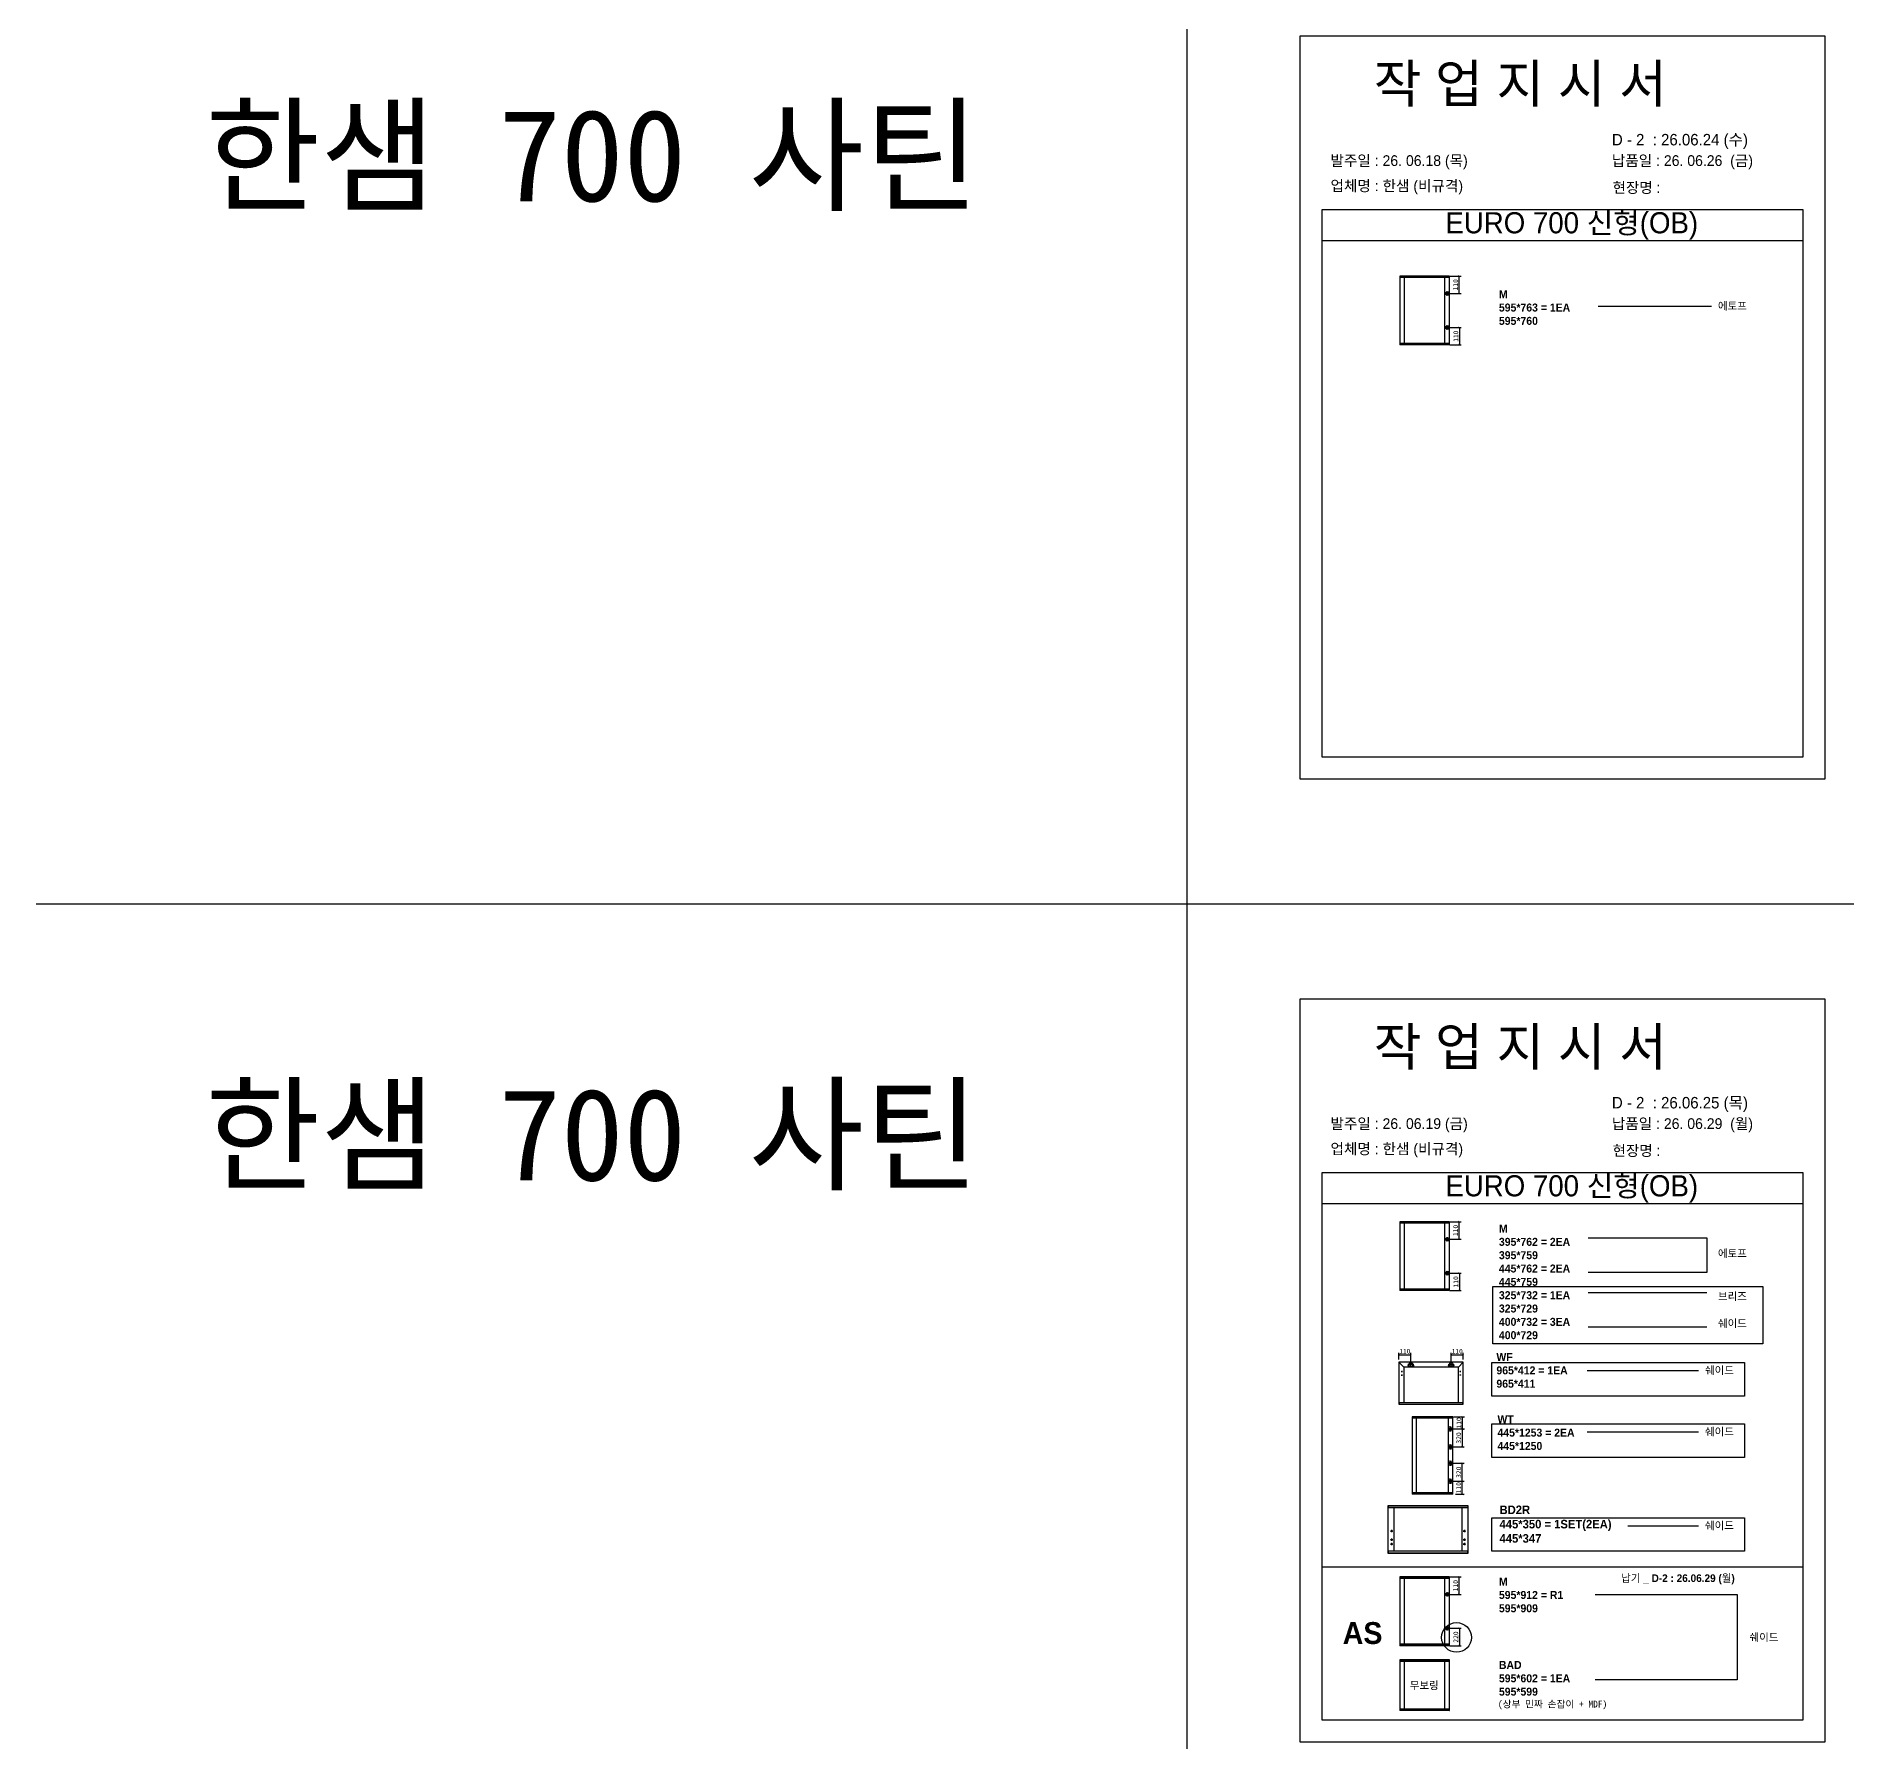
# Model space of a CAD drawing. Header units: millimetres. Extents: x -44117 to 256353, y -2095463 to 65325.
# Drawn here: x 104303 to 113737, y -1039553 to -1030664 of the extents above; entities that cross this region are included whole.
import ezdxf

# ---------------------------------------------------------------- set-up
doc = ezdxf.new("R2010")
doc.units = ezdxf.units.MM
doc.header["$LTSCALE"] = 10
doc.layers.add('Layer1', color=7, linetype='Continuous', lineweight=70)
doc.dimstyles.new('ISO-25', dxfattribs={"dimtxt": 2.5, "dimasz": 2.5, "dimexe": 1, "dimexo": 1, "dimtad": 1, "dimtxsty": 'Standard', "dimblk": 'ARCHTICK', "dimcen": 2.5, "dimadec": 0, "dimazin": 0, "dimtfac": 1, "dimtmove": 0, "dimatfit": 3, "dimfxl": 0, "dimarcsym": 0})

# ---------------------------------------------------------------- blocks, each defined once
blk = doc.blocks.new('_ArchTick')
at = {"color": 0, "linetype": 'ByBlock', "const_width": 0.15}
blk.add_lwpolyline([(-0.5, -0.5), (0.5, 0.5)], dxfattribs=at)
blk = doc.blocks.new('*D6993')
at = {"color": 0, "lineweight": -2}
for p, q in [((111669.8, -1031914), (111727.2, -1031914)), ((111717.2, -1032005), (111717.2, -1031914)), ((111669.8, -1032005), (111727.2, -1032005))]:
    blk.add_line(p, q, dxfattribs=at)
at = {"layer": 'Defpoints', "color": 0}
for p in [(111654.8, -1031914), (111717.2, -1031914), (111654.8, -1032005)]:
    blk.add_point(p, dxfattribs=at)
at = {"color": 0, "lineweight": -2, "xscale": 10, "yscale": 10, "zscale": 10}
for p, rotation in [((111717.2, -1031914), 90), ((111717.2, -1032005), 270)]:
    blk.add_blockref('_ArchTick', p, dxfattribs=dict(at, rotation=rotation))
at = {"color": 0, "insert": (111698.5, -1031959.5), "char_height": 25, "attachment_point": 5, "rotation": 90}
blk.add_mtext('110', dxfattribs=at)
blk = doc.blocks.new('*D6994')
at = {"color": 0, "lineweight": -2}
for p, q in [((111669.8, -1032182), (111728.2, -1032182)), ((111718.2, -1032182), (111718.2, -1032272.5)), ((111669.8, -1032272.5), (111728.2, -1032272.5))]:
    blk.add_line(p, q, dxfattribs=at)
at = {"layer": 'Defpoints', "color": 0}
for p in [(111654.8, -1032182), (111654.8, -1032272.5), (111718.2, -1032272.5)]:
    blk.add_point(p, dxfattribs=at)
at = {"color": 0, "lineweight": -2, "xscale": 10, "yscale": 10, "zscale": 10}
for p, rotation in [((111718.2, -1032182), 90), ((111718.2, -1032272.5), 270)]:
    blk.add_blockref('_ArchTick', p, dxfattribs=dict(at, rotation=rotation))
at = {"color": 0, "insert": (111699.5, -1032227.3), "char_height": 25, "attachment_point": 5, "rotation": 90}
blk.add_mtext('110', dxfattribs=at)
blk = doc.blocks.new('*D7001')
at = {"color": 0, "lineweight": -2}
for p, q in [((111669.8, -1036842.7), (111727.2, -1036842.7)), ((111717.2, -1036933.7), (111717.2, -1036842.7)), ((111669.8, -1036933.7), (111727.2, -1036933.7))]:
    blk.add_line(p, q, dxfattribs=at)
at = {"layer": 'Defpoints', "color": 0}
for p in [(111654.8, -1036842.7), (111717.2, -1036842.7), (111654.8, -1036933.7)]:
    blk.add_point(p, dxfattribs=at)
at = {"color": 0, "lineweight": -2, "xscale": 10, "yscale": 10, "zscale": 10}
for p, rotation in [((111717.2, -1036842.7), 90), ((111717.2, -1036933.7), 270)]:
    blk.add_blockref('_ArchTick', p, dxfattribs=dict(at, rotation=rotation))
at = {"color": 0, "insert": (111698.5, -1036888.2), "char_height": 25, "attachment_point": 5, "rotation": 90}
blk.add_mtext('110', dxfattribs=at)
blk = doc.blocks.new('*D7002')
at = {"color": 0, "lineweight": -2}
for p, q in [((111669.8, -1037110.7), (111728.2, -1037110.7)), ((111718.2, -1037110.7), (111718.2, -1037201.2)), ((111669.8, -1037201.2), (111728.2, -1037201.2))]:
    blk.add_line(p, q, dxfattribs=at)
at = {"layer": 'Defpoints', "color": 0}
for p in [(111654.8, -1037110.7), (111654.8, -1037201.2), (111718.2, -1037201.2)]:
    blk.add_point(p, dxfattribs=at)
at = {"color": 0, "lineweight": -2, "xscale": 10, "yscale": 10, "zscale": 10}
for p, rotation in [((111718.2, -1037110.7), 90), ((111718.2, -1037201.2), 270)]:
    blk.add_blockref('_ArchTick', p, dxfattribs=dict(at, rotation=rotation))
at = {"color": 0, "insert": (111699.5, -1037155.9), "char_height": 25, "attachment_point": 5, "rotation": 90}
blk.add_mtext('110', dxfattribs=at)
blk = doc.blocks.new('*D7003')
at = {"color": 0, "lineweight": -2}
for p, q in [((111402.4, -1037560.1), (111402.4, -1037526.6)), ((111402.4, -1037536.6), (111465.3, -1037536.6)), ((111465.3, -1037572.5), (111465.3, -1037526.6))]:
    blk.add_line(p, q, dxfattribs=at)
at = {"layer": 'Defpoints', "color": 0}
for p in [(111402.4, -1037575.1), (111465.3, -1037536.6), (111465.3, -1037587.5)]:
    blk.add_point(p, dxfattribs=at)
at = {"color": 0, "lineweight": -2, "xscale": 10, "yscale": 10, "zscale": 10, "rotation": 180}
blk.add_blockref('_ArchTick', (111402.4, -1037536.6), dxfattribs=at)
at = {"color": 0, "lineweight": -2, "xscale": 10, "yscale": 10, "zscale": 10}
blk.add_blockref('_ArchTick', (111465.3, -1037536.6), dxfattribs=at)
at = {"color": 0, "insert": (111433.8, -1037517.8), "char_height": 25, "attachment_point": 5}
blk.add_mtext('110', dxfattribs=at)
blk = doc.blocks.new('*D7004')
at = {"color": 0, "lineweight": -2}
for p, q in [((111675.2, -1037572.5), (111675.2, -1037526.6)), ((111675.2, -1037536.6), (111738, -1037536.6)), ((111738, -1037560.1), (111738, -1037526.6))]:
    blk.add_line(p, q, dxfattribs=at)
at = {"layer": 'Defpoints', "color": 0}
for p in [(111675.2, -1037587.5), (111738, -1037536.6), (111738, -1037575.1)]:
    blk.add_point(p, dxfattribs=at)
at = {"color": 0, "lineweight": -2, "xscale": 10, "yscale": 10, "zscale": 10, "rotation": 180}
blk.add_blockref('_ArchTick', (111675.2, -1037536.6), dxfattribs=at)
at = {"color": 0, "lineweight": -2, "xscale": 10, "yscale": 10, "zscale": 10}
blk.add_blockref('_ArchTick', (111738, -1037536.6), dxfattribs=at)
at = {"color": 0, "insert": (111706.6, -1037517.8), "char_height": 25, "attachment_point": 5}
blk.add_mtext('110', dxfattribs=at)
blk = doc.blocks.new('*D7005')
at = {"color": 0, "lineweight": -2}
for p, q in [((111688, -1037859.9), (111744.4, -1037859.9)), ((111734.4, -1037922.6), (111734.4, -1037859.9)), ((111688, -1037922.6), (111744.4, -1037922.6))]:
    blk.add_line(p, q, dxfattribs=at)
at = {"layer": 'Defpoints', "color": 0}
for p in [(111673, -1037859.9), (111734.4, -1037859.9), (111673, -1037922.6)]:
    blk.add_point(p, dxfattribs=at)
at = {"color": 0, "lineweight": -2, "xscale": 10, "yscale": 10, "zscale": 10}
for p, rotation in [((111734.4, -1037859.9), 90), ((111734.4, -1037922.6), 270)]:
    blk.add_blockref('_ArchTick', p, dxfattribs=dict(at, rotation=rotation))
at = {"color": 0, "insert": (111715.6, -1037891.2), "char_height": 25, "attachment_point": 5, "rotation": 90}
blk.add_mtext('110', dxfattribs=at)
blk = doc.blocks.new('*D7006')
at = {"color": 0, "lineweight": -2}
for p, q in [((111688, -1038194.9), (111743.1, -1038194.9)), ((111698.4, -1038262.6), (111743.1, -1038262.6)), ((111733.1, -1038262.6), (111733.1, -1038194.9))]:
    blk.add_line(p, q, dxfattribs=at)
at = {"layer": 'Defpoints', "color": 0}
for p in [(111673, -1038194.9), (111683.4, -1038262.6), (111733.1, -1038194.9)]:
    blk.add_point(p, dxfattribs=at)
at = {"color": 0, "lineweight": -2, "xscale": 10, "yscale": 10, "zscale": 10}
for p, rotation in [((111733.1, -1038194.9), 90), ((111733.1, -1038262.6), 270)]:
    blk.add_blockref('_ArchTick', p, dxfattribs=dict(at, rotation=rotation))
at = {"color": 0, "insert": (111714.4, -1038228.8), "char_height": 25, "attachment_point": 5, "rotation": 90}
blk.add_mtext('110', dxfattribs=at)
blk = doc.blocks.new('*D7007')
at = {"color": 0, "lineweight": -2}
for p, q in [((111688, -1038101.3), (111743.1, -1038101.3)), ((111733.1, -1038194.9), (111733.1, -1038101.3)), ((111688, -1038194.9), (111743.1, -1038194.9))]:
    blk.add_line(p, q, dxfattribs=at)
at = {"layer": 'Defpoints', "color": 0}
for p in [(111673, -1038101.3), (111733.1, -1038101.3), (111673, -1038194.9)]:
    blk.add_point(p, dxfattribs=at)
at = {"color": 0, "lineweight": -2, "xscale": 10, "yscale": 10, "zscale": 10}
for p, rotation in [((111733.1, -1038101.3), 90), ((111733.1, -1038194.9), 270)]:
    blk.add_blockref('_ArchTick', p, dxfattribs=dict(at, rotation=rotation))
at = {"color": 0, "insert": (111714.4, -1038148.1), "char_height": 25, "attachment_point": 5, "rotation": 90}
blk.add_mtext('320', dxfattribs=at)
blk = doc.blocks.new('*D7008')
at = {"color": 0, "lineweight": -2}
for p, q in [((111688, -1037922.6), (111743.1, -1037922.6)), ((111733.1, -1037922.6), (111733.1, -1038016.2)), ((111688, -1038016.2), (111743.1, -1038016.2))]:
    blk.add_line(p, q, dxfattribs=at)
at = {"layer": 'Defpoints', "color": 0}
for p in [(111673, -1037922.6), (111673, -1038016.2), (111733.1, -1038016.2)]:
    blk.add_point(p, dxfattribs=at)
at = {"color": 0, "lineweight": -2, "xscale": 10, "yscale": 10, "zscale": 10}
for p, rotation in [((111733.1, -1037922.6), 90), ((111733.1, -1038016.2), 270)]:
    blk.add_blockref('_ArchTick', p, dxfattribs=dict(at, rotation=rotation))
at = {"color": 0, "insert": (111714.4, -1037969.4), "char_height": 25, "attachment_point": 5, "rotation": 90}
blk.add_mtext('320', dxfattribs=at)
blk = doc.blocks.new('*D7009')
at = {"color": 0, "lineweight": -2}
for p, q in [((111669.8, -1038693.7), (111727.2, -1038693.7)), ((111717.2, -1038784.8), (111717.2, -1038693.7)), ((111669.8, -1038784.8), (111727.2, -1038784.8))]:
    blk.add_line(p, q, dxfattribs=at)
at = {"layer": 'Defpoints', "color": 0}
for p in [(111654.8, -1038693.7), (111717.2, -1038693.7), (111654.8, -1038784.8)]:
    blk.add_point(p, dxfattribs=at)
at = {"color": 0, "lineweight": -2, "xscale": 10, "yscale": 10, "zscale": 10}
for p, rotation in [((111717.2, -1038693.7), 90), ((111717.2, -1038784.8), 270)]:
    blk.add_blockref('_ArchTick', p, dxfattribs=dict(at, rotation=rotation))
at = {"color": 0, "insert": (111698.5, -1038739.3), "char_height": 25, "attachment_point": 5, "rotation": 90}
blk.add_mtext('110', dxfattribs=at)
blk = doc.blocks.new('*D7010')
at = {"color": 0, "lineweight": -2}
for p, q in [((111669.8, -1038961.8), (111728.2, -1038961.8)), ((111718.2, -1038961.8), (111718.2, -1039052.2)), ((111669.8, -1039052.2), (111728.2, -1039052.2))]:
    blk.add_line(p, q, dxfattribs=at)
at = {"layer": 'Defpoints', "color": 0}
for p in [(111654.8, -1038961.8), (111654.8, -1039052.2), (111718.2, -1039052.2)]:
    blk.add_point(p, dxfattribs=at)
at = {"color": 0, "lineweight": -2, "xscale": 10, "yscale": 10, "zscale": 10}
for p, rotation in [((111718.2, -1038961.8), 90), ((111718.2, -1039052.2), 270)]:
    blk.add_blockref('_ArchTick', p, dxfattribs=dict(at, rotation=rotation))
at = {"color": 0, "insert": (111699.5, -1039007), "char_height": 25, "attachment_point": 5, "rotation": 90}
blk.add_mtext('220', dxfattribs=at)

msp = doc.modelspace()

# ---------------------------------------------------------------- linework, layer by layer
for p, q in [((113509.93862, -1031568.22632), (111001.55496, -1031568.22632)), ((113509.93862, -1031731.10838), (111001.55496, -1031731.10838)), ((111407.84751, -1031914.24658), (111407.84751, -1032272.22995)), ((111665.95373, -1031914.71016), (111407.84751, -1031914.71016)), ((111665.95373, -1031921.7153), (111407.84751, -1031921.7153)), ((111665.69619, -1031913.98904), (111408.10505, -1031913.98904)), ((111430.76875, -1031921.20021), (111430.76875, -1032264.76125)), ((111642.77495, -1032264.76125), (111642.77495, -1031921.7153)), ((111664.66602, -1031921.7153), (111664.66602, -1031913.98904)), ((111665.95373, -1032272.22995), (111665.95373, -1031914.24658)), ((111665.95373, -1032264.76125), (111407.84751, -1032264.76125)), ((111665.95373, -1032271.76639), (111407.84751, -1032271.76639)), ((111665.69619, -1032272.48751), (111408.10505, -1032272.48751)), ((111409.13522, -1032272.48751), (111409.13522, -1032264.76125)), ((111664.66602, -1032264.76125), (111664.66602, -1032272.48751)), ((113509.93862, -1036587.3686), (111001.55496, -1036587.3686)), ((113509.93862, -1036750.25065), (111001.55496, -1036750.25065)), ((111407.84751, -1036842.93489), (111407.84751, -1037200.91826)), ((111665.95373, -1036843.39846), (111407.84751, -1036843.39846)), ((111665.95373, -1036850.40361), (111407.84751, -1036850.40361)), ((111665.69619, -1036842.67735), (111408.10505, -1036842.67735)), ((111430.76875, -1036849.88852), (111430.76875, -1037193.44955)), ((111642.77495, -1037193.44955), (111642.77495, -1036850.40361)), ((111664.66602, -1036850.40361), (111664.66602, -1036842.67735)), ((111665.95373, -1037200.91826), (111665.95373, -1036842.93489)), ((111665.95373, -1037193.44955), (111407.84751, -1037193.44955)), ((111665.95373, -1037200.4547), (111407.84751, -1037200.4547)), ((111665.69619, -1037201.17581), (111408.10505, -1037201.17581)), ((111409.13522, -1037201.17581), (111409.13522, -1037193.44955)), ((111664.66602, -1037193.44955), (111664.66602, -1037201.17581)), ((111402.12066, -1037575.14319), (111402.12066, -1037793.65133)), ((111427.77662, -1037600.79916), (111402.20509, -1037574.93936)), ((111738.04047, -1037574.85492), (111402.40893, -1037574.85492)), ((111417.97547, -1037620.40147), (111417.97547, -1037626.16686)), ((111427.77662, -1037600.79916), (111427.77662, -1037785.86805)), ((111712.67277, -1037600.79916), (111427.77662, -1037600.79916)), ((111480.97538, -1037587.53877), (111449.52791, -1037587.53877)), ((111454.58568, -1037593.30416), (111449.97337, -1037593.30416)), ((111452.27952, -1037590.998), (111452.27952, -1037595.61031)), ((111465.25164, -1037603.26251), (111465.25164, -1037571.81504)), ((111480.52991, -1037593.30416), (111475.9176, -1037593.30416)), ((111478.22376, -1037590.998), (111478.22376, -1037595.61031)), ((111659.47402, -1037587.53877), (111690.92149, -1037587.53877)), ((111664.5318, -1037593.30416), (111659.91949, -1037593.30416)), ((111662.22565, -1037590.998), (111662.22565, -1037595.61031)), ((111675.19776, -1037603.26251), (111675.19776, -1037571.81504)), ((111690.47604, -1037593.30416), (111685.86373, -1037593.30416)), ((111688.16988, -1037590.998), (111688.16988, -1037595.61031)), ((111712.67277, -1037600.79916), (111738.2443, -1037574.93936)), ((111712.67277, -1037785.29152), (111712.67277, -1037600.79916)), ((111722.47393, -1037620.40147), (111722.47393, -1037626.16686)), ((111738.32874, -1037793.65133), (111738.32874, -1037575.14319)), ((111415.09278, -1037623.28417), (111420.85817, -1037623.28417)), ((111415.09278, -1037641.7334), (111420.85817, -1037641.7334)), ((111417.97547, -1037638.85071), (111417.97547, -1037644.61609)), ((111725.35662, -1037623.28417), (111719.59124, -1037623.28417)), ((111725.35662, -1037641.7334), (111719.59124, -1037641.7334)), ((111722.47393, -1037638.85071), (111722.47393, -1037644.61609)), ((111402.12066, -1037785.29152), (111738.32874, -1037785.29152)), ((111402.12066, -1037793.13244), (111738.04047, -1037793.13244)), ((111402.40893, -1037793.93959), (111738.04047, -1037793.93959)), ((111403.562, -1037785.29152), (111403.562, -1037793.93959)), ((111736.88739, -1037793.93959), (111736.88739, -1037785.29152)), ((111472.54148, -1037859.42493), (111472.54148, -1038262.47899)), ((111683.47408, -1037859.85154), (111472.54148, -1037859.85154)), ((111683.47408, -1037866.29802), (111472.54148, -1037866.29802)), ((111683.23707, -1037859.18793), (111472.77848, -1037859.18793)), ((111473.72649, -1037859.18793), (111473.72649, -1037866.29802)), ((111493.63474, -1037865.82401), (111493.63474, -1038255.60592)), ((111662.14381, -1038255.60592), (111662.14381, -1037866.29802)), ((111682.28906, -1037866.29802), (111682.28906, -1037859.18793)), ((111683.47408, -1038262.47899), (111683.47408, -1037859.42493)), ((111660.11855, -1037922.60502), (111685.97334, -1037922.60502)), ((111670.67592, -1037911.93989), (111666.88387, -1037911.93989)), ((111670.67592, -1037933.27015), (111666.88387, -1037933.27015)), ((111668.77989, -1037910.04386), (111668.77989, -1037913.83591)), ((111668.77989, -1037931.37413), (111668.77989, -1037935.16617)), ((111673.04595, -1037935.53242), (111673.04595, -1037909.67763)), ((111660.11855, -1038016.22118), (111685.97334, -1038016.22118)), ((111670.67592, -1038005.55604), (111666.88387, -1038005.55604)), ((111670.67592, -1038026.8863), (111666.88387, -1038026.8863)), ((111670.67592, -1038090.65739), (111666.88387, -1038090.65739)), ((111668.77989, -1038003.66002), (111668.77989, -1038007.45206)), ((111668.77989, -1038024.99028), (111668.77989, -1038028.78233)), ((111668.77989, -1038088.76137), (111668.77989, -1038092.55341)), ((111673.04595, -1038003.29378), (111673.04595, -1038029.14857)), ((111673.04595, -1038088.39513), (111673.04595, -1038114.24992)), ((111660.11855, -1038101.32253), (111685.97334, -1038101.32253)), ((111670.67592, -1038111.98765), (111666.88387, -1038111.98765)), ((111670.67592, -1038184.27353), (111666.88387, -1038184.27353)), ((111668.77989, -1038110.09163), (111668.77989, -1038113.88368)), ((111668.77989, -1038182.37751), (111668.77989, -1038186.16955)), ((111673.04595, -1038182.01128), (111673.04595, -1038207.86607)), ((111683.47408, -1038255.60592), (111472.54148, -1038255.60592)), ((111683.47408, -1038262.05239), (111472.54148, -1038262.05239)), ((111683.23707, -1038262.716), (111472.77848, -1038262.716)), ((111473.72649, -1038262.716), (111473.72649, -1038255.60592)), ((111660.11855, -1038194.93868), (111685.97334, -1038194.93868)), ((111670.67592, -1038205.60379), (111666.88387, -1038205.60379)), ((111668.77989, -1038203.70777), (111668.77989, -1038207.49982)), ((111682.28906, -1038255.60592), (111682.28906, -1038262.716)), ((111344.42907, -1038323.79151), (111344.42907, -1038570.19534)), ((111764.51584, -1038324.42693), (111344.42907, -1038324.42693)), ((111764.51584, -1038334.02892), (111344.42907, -1038334.02892)), ((111764.16283, -1038323.43849), (111344.78209, -1038323.43849)), ((111346.19414, -1038323.43849), (111346.19414, -1038334.02892)), ((111376.20034, -1038334.02892), (111376.20034, -1038559.95794)), ((111732.74457, -1038559.95794), (111732.74457, -1038334.02892)), ((111762.75077, -1038323.43849), (111762.75077, -1038334.02892)), ((111764.51584, -1038570.19534), (111764.51584, -1038323.79151)), ((111370.37561, -1038454.75973), (111358.72614, -1038454.75973)), ((111364.55088, -1038448.935), (111364.55088, -1038460.58447)), ((111738.56931, -1038454.75973), (111750.21877, -1038454.75973)), ((111744.39404, -1038448.935), (111744.39404, -1038460.58447)), ((111764.51584, -1038559.95794), (111344.42907, -1038559.95794)), ((111346.19414, -1038559.95794), (111346.19414, -1038570.54836)), ((111370.37561, -1038499.94554), (111358.72614, -1038499.94554)), ((111370.37561, -1038522.53844), (111358.72614, -1038522.53844)), ((111364.55088, -1038494.1208), (111364.55088, -1038505.77027)), ((111364.55088, -1038516.71371), (111364.55088, -1038528.36317)), ((111738.56931, -1038499.94554), (111750.21877, -1038499.94554)), ((111738.56931, -1038522.53844), (111750.21877, -1038522.53844)), ((111744.39404, -1038494.1208), (111744.39404, -1038505.77027)), ((111744.39404, -1038516.71371), (111744.39404, -1038528.36317)), ((111762.75077, -1038570.54836), (111762.75077, -1038559.95794)), ((111001.55496, -1038640.97848), (113509.93862, -1038640.97848)), ((111764.51584, -1038569.55992), (111344.42907, -1038569.55992)), ((111344.78209, -1038570.54836), (111764.16283, -1038570.54836)), ((111407.84751, -1038694.00269), (111407.84751, -1039051.98607)), ((111665.95373, -1038694.46627), (111407.84751, -1038694.46627)), ((111665.95373, -1038701.47141), (111407.84751, -1038701.47141)), ((111665.69619, -1038693.74515), (111408.10505, -1038693.74515)), ((111430.76875, -1038700.95633), (111430.76875, -1039044.51736)), ((111642.77495, -1039044.51736), (111642.77495, -1038701.47141)), ((111664.66602, -1038701.47141), (111664.66602, -1038693.74515)), ((111665.95373, -1039051.98607), (111665.95373, -1038694.00269)), ((111665.95373, -1039044.51736), (111407.84751, -1039044.51736)), ((111665.95373, -1039051.5225), (111407.84751, -1039051.5225)), ((111407.84751, -1039126.72999), (111407.84751, -1039389.83616)), ((111665.95373, -1039127.19357), (111407.84751, -1039127.19357)), ((111665.69619, -1039052.24362), (111408.10505, -1039052.24362)), ((111665.69619, -1039126.47245), (111408.10505, -1039126.47245)), ((111409.13522, -1039052.24362), (111409.13522, -1039044.51736)), ((111664.66602, -1039044.51736), (111664.66602, -1039052.24362)), ((111664.66602, -1039134.19871), (111664.66602, -1039126.47245)), ((111665.95373, -1039389.83616), (111665.95373, -1039126.72999)), ((111665.95373, -1039134.19871), (111407.84751, -1039134.19871)), ((111430.76875, -1039133.68363), (111430.76875, -1039382.36745)), ((111642.77495, -1039382.36745), (111642.77495, -1039134.19871)), ((111665.95373, -1039382.36745), (111407.84751, -1039382.36745)), ((111665.95373, -1039389.3726), (111407.84751, -1039389.3726)), ((111665.69619, -1039390.09371), (111408.10505, -1039390.09371)), ((111409.13522, -1039390.09371), (111409.13522, -1039382.36745)), ((111664.66602, -1039382.36745), (111664.66602, -1039390.09371))]:
    msp.add_line(p, q)
at = {"color": 1}
msp.add_line((104302.82932, -1035185.02714), (196571.97618, -1035185.02714), dxfattribs=at)
msp.add_line((104302.82932, -1035185.02714), (196571.97618, -1035185.02714), dxfattribs=at)
msp.add_line((104302.82932, -1035185.02714), (196571.97618, -1035185.02714), dxfattribs=at)
msp.add_line((104302.82932, -1035185.02714), (196571.97618, -1035185.02714), dxfattribs=at)
msp.add_line((104302.82932, -1035185.02714), (196571.97618, -1035185.02714), dxfattribs=at)
msp.add_line((104302.82932, -1035185.02714), (196571.97618, -1035185.02714), dxfattribs=at)
msp.add_line((104302.82932, -1035185.02714), (196571.97618, -1035185.02714), dxfattribs=at)
msp.add_line((104302.82932, -1035185.02714), (196571.97618, -1035185.02714), dxfattribs=at)
msp.add_line((104302.82932, -1035185.02714), (196571.97618, -1035185.02714), dxfattribs=at)
msp.add_line((104302.82932, -1035185.02714), (196571.97618, -1035185.02714), dxfattribs=at)
for p in [(110300.49669, 21924.9366), (110300.49669, 14161.07811), (110300.49669, 18584.38997), (110300.49669, 10820.53148), (110300.49669, 18627.87121), (110300.49669, 10864.01272), (110300.49669, 15287.32457), (110300.49669, 7523.46608), (110300.49669, 3746.75115), (110300.49669, 21924.9366), (110300.49669, 14161.07811), (110300.49669, 18584.38997), (110300.49669, 10820.53148), (110300.49669, 18627.87121), (110300.49669, 10864.01272), (110300.49669, 15287.32457), (110300.49669, 7523.46608), (110300.49669, 3746.75115), (110300.49669, 21924.9366), (110300.49669, 14161.07811), (110300.49669, 18584.38997), (110300.49669, 10820.53148), (110300.49669, 18627.87121), (110300.49669, 10864.01272), (110300.49669, 15287.32457), (110300.49669, 7523.46608), (110300.49669, 3746.75115), (110300.49669, 21924.9366), (110300.49669, 14161.07811), (110300.49669, 18584.38997), (110300.49669, 10820.53148), (110300.49669, 18627.87121), (110300.49669, 10864.01272), (110300.49669, 15287.32457), (110300.49669, 7523.46608), (110300.49669, 3746.75115), (110300.49669, 21924.9366), (110300.49669, 14161.07811), (110300.49669, 18584.38997), (110300.49669, 10820.53148), (110300.49669, 18627.87121), (110300.49669, 10864.01272), (110300.49669, 15287.32457), (110300.49669, 7523.46608), (110300.49669, 3746.75115), (110300.49669, 21924.9366), (110300.49669, 14161.07811), (110300.49669, 18584.38997), (110300.49669, 10820.53148), (110300.49669, 18627.87121), (110300.49669, 10864.01272), (110300.49669, 15287.32457), (110300.49669, 7523.46608), (110300.49669, 3746.75115), (110300.49669, 21924.9366), (110300.49669, 14161.07811), (110300.49669, 18584.38997), (110300.49669, 10820.53148), (110300.49669, 18627.87121), (110300.49669, 10864.01272), (110300.49669, 15287.32457), (110300.49669, 7523.46608), (110300.49669, 3746.75115), (110300.49669, 21924.9366), (110300.49669, 14161.07811), (110300.49669, 18584.38997), (110300.49669, 10820.53148), (110300.49669, 18627.87121), (110300.49669, 10864.01272), (110300.49669, 15287.32457), (110300.49669, 7523.46608), (110300.49669, 3746.75115), (110300.49669, 21924.9366), (110300.49669, 14161.07811), (110300.49669, 18584.38997), (110300.49669, 10820.53148), (110300.49669, 18627.87121), (110300.49669, 10864.01272), (110300.49669, 15287.32457), (110300.49669, 7523.46608), (110300.49669, 3746.75115), (110300.49669, 21924.9366), (110300.49669, 14161.07811), (110300.49669, 18584.38997), (110300.49669, 10820.53148), (110300.49669, 18627.87121), (110300.49669, 10864.01272), (110300.49669, 15287.32457), (110300.49669, 7523.46608), (110300.49669, 3746.75115), (110300.49669, 12702.87182), (110300.49669, 4939.01333), (110300.49669, 9362.32519), (110300.49669, 1598.4667), (110300.49669, 9405.80642), (110300.49669, 1641.94794), (110300.49669, 6065.25979), (110300.49669, -1698.5987), (110300.49669, -5475.31363), (110300.49669, 12702.87182), (110300.49669, 4939.01333), (110300.49669, 9362.32519), (110300.49669, 1598.4667), (110300.49669, 9405.80642), (110300.49669, 1641.94794), (110300.49669, 6065.25979), (110300.49669, -1698.5987), (110300.49669, -5475.31363), (110300.49669, 12702.87182), (110300.49669, 4939.01333), (110300.49669, 9362.32519), (110300.49669, 1598.4667), (110300.49669, 9405.80642), (110300.49669, 1641.94794), (110300.49669, 6065.25979), (110300.49669, -1698.5987), (110300.49669, -5475.31363), (110300.49669, 12702.87182), (110300.49669, 4939.01333), (110300.49669, 9362.32519), (110300.49669, 1598.4667), (110300.49669, 9405.80642), (110300.49669, 1641.94794), (110300.49669, 6065.25979), (110300.49669, -1698.5987), (110300.49669, -5475.31363), (110300.49669, 12702.87182), (110300.49669, 4939.01333), (110300.49669, 9362.32519), (110300.49669, 1598.4667), (110300.49669, 9405.80642), (110300.49669, 1641.94794), (110300.49669, 6065.25979), (110300.49669, -1698.5987), (110300.49669, -5475.31363)]:
    msp.add_xline(p, (0, 1), dxfattribs=at)
for points in [[(110887.53752, -1034534.03211), (113623.95606, -1034534.03211), (113623.95606, -1030663.95446), (110887.53752, -1030663.95446)], [(110887.53752, -1039553.17439), (113623.95606, -1039553.17439), (113623.95606, -1035683.09674), (110887.53752, -1035683.09674)], [(111892.23461, -1037180.25103), (113298.66486, -1037180.25103), (113298.66486, -1037479.6704), (111892.23461, -1037479.6704)], [(111886.3675, -1037576.90391), (113204.30259, -1037576.90391), (113204.30259, -1037751.33649), (111886.3675, -1037751.33649)], [(111886.3675, -1037896.84293), (113204.30259, -1037896.84293), (113204.30259, -1038071.27552), (111886.3675, -1038071.27552)], [(111886.3675, -1038385.96437), (113204.30259, -1038385.96437), (113204.30259, -1038560.39696), (111886.3675, -1038560.39696)]]:
    msp.add_lwpolyline(points, close=True)
for points in [[(111001.55496, -1031568.22632), (111001.55496, -1034420.01467), (113509.93862, -1034420.01467), (113509.93862, -1031568.22632)], [(112441.83695, -1032070.83342), (113031.94109, -1032070.83342)], [(111001.55496, -1036587.3686), (111001.55496, -1039439.15695), (113509.93862, -1039439.15695), (113509.93862, -1036587.3686)], [(112388.89061, -1036926.89617), (113006.9229, -1036926.89617), (113006.9229, -1037107.31554), (112388.89061, -1037107.31554)], [(112388.89061, -1037210.96071), (113006.9229, -1037210.96071)], [(113006.9229, -1037391.38007), (112388.89061, -1037391.38007)], [(112383.60215, -1037618.14931), (112963.82862, -1037618.14931)], [(112383.60215, -1037938.08833), (112963.82862, -1037938.08833)], [(112596.32381, -1038427.20977), (112963.82862, -1038427.20977)], [(112425.73923, -1038784.79923), (113165.56332, -1038784.79923), (113165.56332, -1039229.74061), (112425.73923, -1039229.74061)]]:
    msp.add_lwpolyline(points)
for centre, radius in [((111452.27952, -1037593.30416), 0.92246), ((111465.25164, -1037587.53877), 10.08943), ((111478.22376, -1037593.30416), 0.92246), ((111662.22565, -1037593.30416), 0.92246), ((111675.19776, -1037587.53877), 10.08943), ((111688.16988, -1037593.30416), 0.92246), ((111417.97547, -1037623.28417), 0.86481), ((111417.97547, -1037641.7334), 0.86481), ((111722.47393, -1037623.28417), 0.86481), ((111722.47393, -1037641.7334), 0.86481), ((111673.04595, -1037922.60502), 8.2951), ((111668.77989, -1037911.93989), 0.75841), ((111668.77989, -1037933.27015), 0.75841), ((111673.04595, -1038016.22118), 8.2951), ((111668.77989, -1038005.55604), 0.75841), ((111668.77989, -1038026.8863), 0.75841), ((111668.77989, -1038090.65739), 0.75841), ((111673.04595, -1038101.32253), 8.2951), ((111668.77989, -1038111.98765), 0.75841), ((111668.77989, -1038184.27353), 0.75841), ((111673.04595, -1038194.93868), 8.2951), ((111668.77989, -1038205.60379), 0.75841), ((111364.55088, -1038454.75973), 3.53014), ((111744.39404, -1038454.75973), 3.53014), ((111364.55088, -1038499.94554), 3.53014), ((111364.55088, -1038522.53844), 3.53014), ((111744.39404, -1038499.94554), 3.53014), ((111744.39404, -1038522.53844), 3.53014)]:
    msp.add_circle(centre, radius)
msp.add_circle((111703.18933, -1039009.12384), 77.42852, dxfattribs=at)
for centre, radius, start, end in [((111665.69619, -1031914.24658), 0.25754, 0, 90), ((111408.10505, -1032272.22996), 0.25754, 180, 270), ((111665.69619, -1032272.22996), 0.25754, 270, 0), ((111665.69619, -1036842.93489), 0.25754, 0, 90), ((111408.10505, -1037200.91827), 0.25754, 180, 270), ((111665.69619, -1037200.91827), 0.25754, 270, 0), ((111402.40893, -1037575.14319), 0.28827, 90, 180), ((111738.04047, -1037575.14319), 0.28827, 0, 90), ((111402.40893, -1037793.65133), 0.28827, 180, 270), ((111738.04047, -1037793.65133), 0.28827, 270, 0), ((111472.77848, -1037859.42493), 0.237, 90, 180), ((111683.23707, -1037859.42493), 0.237, 0, 90), ((111472.77848, -1038262.479), 0.237, 180, 270), ((111683.23707, -1038262.479), 0.237, 270, 0), ((111344.78209, -1038323.79151), 0.35301, 90, 180), ((111764.16283, -1038323.79151), 0.35301, 0, 90), ((111344.78209, -1038570.19534), 0.35301, 180, 270), ((111764.16283, -1038570.19534), 0.35301, 270, 0), ((111665.69619, -1038694.00269), 0.25754, 0, 90), ((111408.10505, -1039051.98608), 0.25754, 180, 270), ((111665.69619, -1039051.98608), 0.25754, 270, 0), ((111665.69619, -1039126.72999), 0.25754, 0, 90), ((111408.10505, -1039389.83617), 0.25754, 180, 270), ((111665.69619, -1039389.83617), 0.25754, 270, 0)]:
    msp.add_arc(centre, radius, start, end)
at = {"layer": 'Layer1'}
for p, q in [((111654.8149, -1031995.53173), (111654.8149, -1032014.51574)), ((111654.8149, -1032191.51449), (111654.8149, -1032172.53049)), ((111654.8149, -1036924.22004), (111654.8149, -1036943.20405)), ((111654.8149, -1037120.2028), (111654.8149, -1037101.2188)), ((111654.8149, -1038775.28785), (111654.8149, -1038794.27185)), ((111654.8149, -1038971.27061), (111654.8149, -1038952.2866))]:
    msp.add_line(p, q, dxfattribs=at)
for points in [[(111664.3069, -1032005.02374), (111645.32289, -1032005.02374)], [(111664.3069, -1032182.02249), (111645.32289, -1032182.02249)], [(111664.3069, -1036933.71204), (111645.32289, -1036933.71204)], [(111664.3069, -1037110.7108), (111645.32289, -1037110.7108)], [(111664.3069, -1038784.77985), (111645.32289, -1038784.77985)], [(111664.3069, -1038961.77861), (111645.32289, -1038961.77861)]]:
    msp.add_lwpolyline(points, close=True, dxfattribs=at)
for centre in [(111654.8149, -1032005.02374), (111654.8149, -1032182.02249), (111654.8149, -1036933.71204), (111654.8149, -1037110.7108), (111654.8149, -1038784.77985), (111654.8149, -1038961.77861)]:
    msp.add_circle(centre, 6.328, dxfattribs=at)

# ---------------------------------------------------------------- texts
at = {"attachment_point": 1}
for s, width, gutter_width, heights, insert, char_height in [('{\\fGulim|b0|i0|c129|p50;작 업 지 시 서}', 4666.4485321, 17.63682, [-219.88959], (111272.24557, -1030812.2744), 197.5323919), ('{\\f굴림|b0|i0|c129|p50;한샘} 700 {\\f굴림|b0|i0|c129|p50;사틴}', 5072.1082947, 2395.6482, [-533.35869], (105182.75576, -1031045.20976), 479.1296392), ('{\\f굴림|b0|i0|c129|p50;한샘} 700 {\\f굴림|b0|i0|c129|p50;사틴}', 5072.1082947, 2395.6482, [-533.35869], (105182.75576, -1031045.20976), 479.1296392), ('{\\f굴림|b0|i0|c129|p50;한샘} 700 {\\f굴림|b0|i0|c129|p50;사틴}', 5072.1082947, 2395.6482, [-533.35869], (105182.75576, -1031045.20976), 479.1296392), ('{\\f굴림|b0|i0|c129|p50;한샘} 700 {\\f굴림|b0|i0|c129|p50;사틴}', 5072.1082947, 2395.6482, [-533.35869], (105182.75576, -1031045.20976), 479.1296392), ('{\\f굴림|b0|i0|c129|p50;한샘} 700 {\\f굴림|b0|i0|c129|p50;사틴}', 5072.1082947, 2395.6482, [-533.35869], (105182.75576, -1031045.20976), 479.1296392), ('\\pt11;{\\fGulim|b0|i0|c129|p50;발주일 : 26. 06.18 (목)}', 5387.0305146, 20.36026, [56.20102], (111046.50593, -1031284.34442), 55.8685452), ('{\\fGulim|b0|i0|c129|p50;납품일 : 26. 06.26  (금)}', 5387.0305146, 20.36026, [57.15569], (112512.40857, -1031284.34442), 55.8685452), ('{\\fGulim|b0|i0|c129|p50;업체명 : 한샘 (비규격)}', 5387.0305146, 20.36026, [58.82126], (111046.50593, -1031415.71886), 55.8685452), ('{\\fGulim|b0|i0|c129|p50;현장명 :  }', 5350.1178156, 20.22075, [61.9135], (112516.3066, -1031425.08827), 55.485726), ('{\\fGulim|b0|i0|c129|p50;EURO 700 신형(OB)}', 2601.342149, 9.83176, [-138.56106], (111645.02026, -1031581.25146), 110.1157193), ('{\\f굴림|b1|i0|c129|p50;M\\P595*763 = 1EA\\P\\C1;595*760}', 12604.7778903, 162.10861, [1985.81544], (111924.07556, -1031987.75473), 41.6850715), ('{\\f굴림|b1|i0|c129|p50;에토프}', 12072.7918459, 155.2668, [-44.41475], (113065.52229, -1032049.73081), 39.9257485), ('{\\fGulim|b0|i0|c129|p50;작 업 지 시 서}', 4666.4485321, 17.63682, [-219.88959], (111272.24557, -1035831.41667), 197.5323919), ('{\\f굴림|b0|i0|c129|p50;한샘} 700 {\\f굴림|b0|i0|c129|p50;사틴}', 5072.1082947, 2395.6482, [-533.35869], (105182.75576, -1036148.56184), 479.1296392), ('{\\f굴림|b0|i0|c129|p50;한샘} 700 {\\f굴림|b0|i0|c129|p50;사틴}', 5072.1082947, 2395.6482, [-533.35869], (105182.75576, -1036148.56184), 479.1296392), ('{\\f굴림|b0|i0|c129|p50;한샘} 700 {\\f굴림|b0|i0|c129|p50;사틴}', 5072.1082947, 2395.6482, [-533.35869], (105182.75576, -1036148.56184), 479.1296392), ('{\\f굴림|b0|i0|c129|p50;한샘} 700 {\\f굴림|b0|i0|c129|p50;사틴}', 5072.1082947, 2395.6482, [-533.35869], (105182.75576, -1036148.56184), 479.1296392), ('{\\f굴림|b0|i0|c129|p50;한샘} 700 {\\f굴림|b0|i0|c129|p50;사틴}', 5072.1082947, 2395.6482, [-533.35869], (105182.75576, -1036148.56184), 479.1296392), ('\\pt11;{\\fGulim|b0|i0|c129|p50;발주일 : 26. 06.19 (금)}', 5387.0305146, 20.36026, [56.20102], (111046.50593, -1036303.48669), 55.8685452), ('{\\fGulim|b0|i0|c129|p50;납품일 : 26. 06.29  (월)}', 5387.0305146, 20.36026, [57.15569], (112512.40857, -1036303.48669), 55.8685452), ('{\\fGulim|b0|i0|c129|p50;업체명 : 한샘 (비규격)}', 5387.0305146, 20.36026, [58.82126], (111046.50593, -1036434.86113), 55.8685452), ('{\\fGulim|b0|i0|c129|p50;현장명 :  }', 5350.1178156, 20.22075, [61.9135], (112516.3066, -1036444.23054), 55.485726), ('{\\fGulim|b0|i0|c129|p50;EURO 700 신형(OB)}', 2601.342149, 9.83176, [-138.56106], (111645.02026, -1036600.39374), 110.1157193), ('{\\f굴림|b1|i0|c129|p50;M\\P395*762 = 2EA\\P\\C1;395*759\\P\\C256;445*762 = 2EA\\P\\C1;445*759\\P\\C256;325*732 = 1EA\\P\\C1;325*729\\P\\C256;400*732 = 3EA\\P\\C1;400*729}', 12604.7778903, 162.10861, [1985.81544], (111924.07556, -1036857.18732), 41.6850715), ('{\\f굴림|b1|i0|c129|p50;에토프}', 12072.7918459, 155.2668, [-44.41475], (113065.52229, -1036988.26018), 39.9257485), ('{\\f굴림|b1|i0|c129|p50;브리즈}', 12072.7918459, 155.2668, [-44.36194], (113065.52229, -1037210.90535), 39.9257485), ('{\\f굴림|b1|i0|c129|p50;쉐이드}', 12072.7918459, 155.2668, [44.41475], (113065.52229, -1037352.93762), 39.9257485), ('{\\f굴림|b1|i0|c129|p50;WF\\P965*412 = 1EA\\P\\C1;965*411}', 12604.7778903, 162.10861, [-182.06892], (111911.00136, -1037527.03122), 41.6850715), ('{\\f굴림|b1|i0|c129|p50;쉐이드}', 12072.7918459, 155.2668, [-44.36194], (112997.84904, -1037597.09589), 39.9257485), ('{\\f굴림|b1|i0|c129|p50;WT\\P445*1253 = 2EA\\P\\C1;445*1250}', 12604.7778903, 162.10861, [-182.06892], (111916.55525, -1037851.51589), 41.6850715), ('{\\f굴림|b1|i0|c129|p50;쉐이드}', 12072.7918459, 155.2668, [-44.36194], (112997.84904, -1037917.03492), 39.9257485), ('{\\f굴림|b1|i0|c129|p50;BD2R\\P445*350 = 1SET(2EA)\\P\\C1;445*347}', 13523.3068054, 173.92171, [-200.18743], (111927.25865, -1038321.80161), 44.7227247), ('{\\f굴림|b1|i0|c129|p50;쉐이드}', 12072.7918459, 155.2668, [-44.36194], (112997.84904, -1038406.15635), 39.9257485), ('{\\f굴림|b1|i0|c129|p50;M\\P595*912 = R1\\P\\C1;595*909}', 12604.7778903, 162.10861, [1985.81544], (111924.07556, -1038697.53465), 41.6850715), ('{\\f굴림|b1|i0|c129|p50;쉐이드}', 12072.7918459, 155.2668, [-44.36194], (113230.12344, -1038988.20857), 39.9257485), ('{\\f굴림|b1|i0|c129|p50;BAD\\P595*602 = 1EA\\P\\C1;595*599}', 12604.7778903, 162.10861, [1985.81544], (111924.07556, -1039132.00682), 41.6850715), ('{\\f굴림|b1|i0|c129|p50;무보링}', 12072.7918459, 155.2668, [-44.46757], (111459.85359, -1039239.49077), 39.9257485)]:
    msp.add_mtext_dynamic_manual_height_columns(s, width=width, gutter_width=gutter_width, heights=heights, dxfattribs=dict(at, insert=insert, char_height=char_height))
at = {"color": 1, "attachment_point": 1}
for s, width, gutter_width, heights, insert, char_height in [('{\\fGulim|b0|i0|c129|p50;D - 2  : 26.06.24 (수)}', 5759.0217184, 21.7662, [61.10247], (112512.72303, -1031173.28555), 59.7264419), ('{\\fGulim|b0|i0|c129|p50;D - 2  : 26.06.25 (목)}', 5759.0217184, 21.7662, [61.10247], (112512.72303, -1036192.42782), 59.7264419), ('{\\f굴림|b1|i0|c129|p50;납기 _ D-2 : 26.06.29 (월)}', 12072.7918459, 155.2668, [-50.01281], (112561.27093, -1038680.43431), 39.9257485), ('{\\f굴림|b1|i0|c129|p50;AS}', 34453.1079802, 443.09749, [-117.25505], (111110.05586, -1038929.40202), 113.9393557)]:
    msp.add_mtext_dynamic_manual_height_columns(s, width=width, gutter_width=gutter_width, heights=heights, dxfattribs=dict(at, insert=insert, char_height=char_height))
at = {"lineweight": 0, "insert": (111918.73991, -1039338.67077), "char_height": 36.0207087, "attachment_point": 1}
msp.add_mtext('(상부 민짜 손잡이 + MDF)', dxfattribs=at)

# ---------------------------------------------------------------- dimensions: what is measured, and where the dimension line sits
for base, p1, p2, text, picture, middle in [((111717.23537, -1031913.98904), (111654.8149, -1032005.02374), (111654.8149, -1031913.98904), '110', '*D6993', (111698.48537, -1031959.50639)), ((111718.23373, -1032272.48751), (111654.8149, -1032182.02249), (111654.8149, -1032272.48751), '110', '*D6994', (111699.48373, -1032227.255)), ((111717.23537, -1036842.67735), (111654.8149, -1036933.71204), (111654.8149, -1036842.67735), '110', '*D7001', (111698.48537, -1036888.1947)), ((111718.23373, -1037201.17581), (111654.8149, -1037110.7108), (111654.8149, -1037201.17581), '110', '*D7002', (111699.48373, -1037155.94331)), ((111733.12029, -1038016.22118), (111673.04595, -1037922.60502), (111673.04595, -1038016.22118), '320', '*D7008', (111714.37029, -1037969.4131)), ((111733.12029, -1038101.32253), (111673.04595, -1038194.93867), (111673.04595, -1038101.32253), '320', '*D7007', (111714.37029, -1038148.1306)), ((111733.12029, -1038194.93867), (111683.40466, -1038262.64659), (111673.04595, -1038194.93867), '110', '*D7006', (111714.37029, -1038228.79263)), ((111717.23537, -1038693.74515), (111654.8149, -1038784.77985), (111654.8149, -1038693.74515), '110', '*D7009', (111698.48537, -1038739.2625)), ((111718.23373, -1039052.24362), (111654.8149, -1038961.77861), (111654.8149, -1039052.24362), '220', '*D7010', (111699.48373, -1039007.01111))]:
    dim = msp.add_linear_dim(base=base, p1=p1, p2=p2, angle=90, text=text, dimstyle='ISO-25', override={"dimscale": 10, "dimasz": 1, "dimexo": 1.5, "dimtxsty": 'Standard'})
    dim.commit()
    dim.dimension.update_dxf_attribs({"geometry": picture, "text_midpoint": middle})
for base, p1, p2, picture, middle in [((111465.25164, -1037536.59177), (111402.40893, -1037575.14319), (111465.25164, -1037587.53877), '*D7003', (111433.83028, -1037517.84177)), ((111738.04047, -1037536.59177), (111675.19776, -1037587.53877), (111738.04047, -1037575.14319), '*D7004', (111706.61911, -1037517.84177))]:
    dim = msp.add_linear_dim(base=base, p1=p1, p2=p2, text='110', dimstyle='ISO-25', override={"dimscale": 10, "dimasz": 1, "dimexo": 1.5, "dimtxsty": 'Standard'})
    dim.commit()
    dim.dimension.update_dxf_attribs({"geometry": picture, "text_midpoint": middle})
dim = msp.add_linear_dim(base=(111734.39535, -1037859.85154), p1=(111673.04595, -1037922.60502), p2=(111673.04595, -1037859.85154), angle=90, text='110', dimstyle='ISO-25', override={"dimscale": 10, "dimasz": 1, "dimexo": 1.5, "dimtxsty": 'Standard'})
dim.commit()
dim.dimension.update_dxf_attribs({"geometry": '*D7005', "text_midpoint": (111734.39535, -1037891.22828), "dimtype": 160})

doc.saveas('drawing.dxf')
